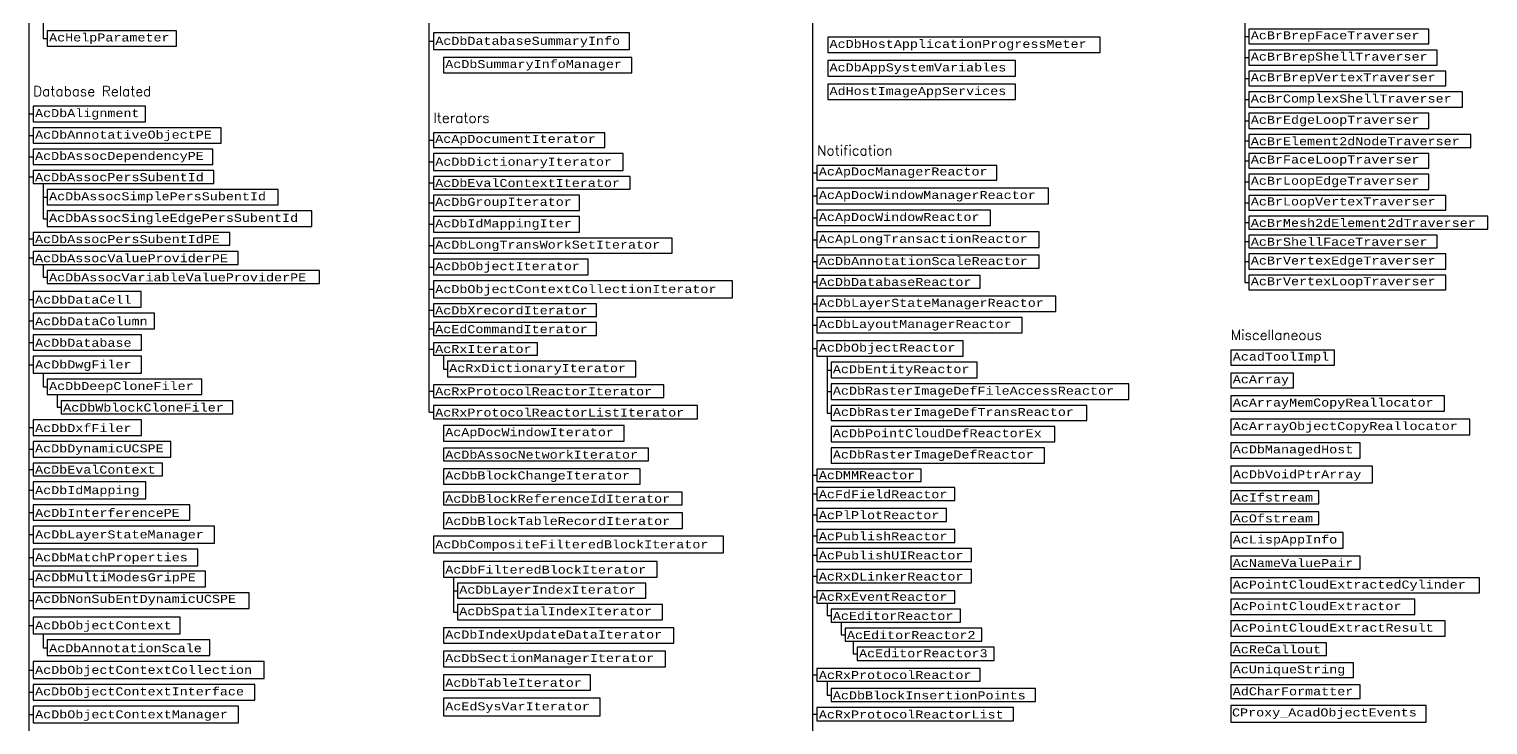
# Model space of a CAD drawing. Header units: inches. Extents: x 349 to 921, y -344 to 10.
# Drawn here: x 429 to 501.8, y -82.9 to -48.1 of the extents above; entities that cross this region are included whole.
import ezdxf

# ---------------------------------------------------------------- set-up
doc = ezdxf.new("R2010")
doc.units = ezdxf.units.IN
doc.header["$MEASUREMENT"] = 0
for name, color, linetype in [('ObjectARX 2009 Unmanaged classes', 7, 'Continuous'), ('ObjectARX 2010 Unmanaged classes', 7, 'Continuous'), ('Unmanaged classes', 7, 'Continuous'), ('Unmanaged classes w .NET Wrappers', 3, 'Continuous')]:
    doc.layers.add(name, color=color, linetype=linetype)
doc.styles.add('Categories', font='romanc.shx', dxfattribs={"height": 0.5})
doc.styles.get("Standard").update_dxf_attribs({"font": 'cour.ttf'})
doc.styles.add('Unmanaged', font='cour.ttf', dxfattribs={"height": 0.2})

msp = doc.modelspace()

# ---------------------------------------------------------------- linework, layer by layer
for p, q in [((428.968, -91.815), (428.968, -0.743)), ((448.934, -67.255), (448.934, -0.773)), ((468.078, -84.342), (468.078, -0.743)), ((429.668, -5.351), (429.668, -48.602)), ((489.631, -45.722), (489.631, -60.784)), ((429.668, -48.602), (429.868, -48.602)), ((448.935, -48.731), (449.135, -48.731)), ((489.631, -48.51), (489.831, -48.51)), ((489.631, -49.556), (489.831, -49.556)), ((489.631, -50.603), (489.831, -50.603)), ((489.631, -51.649), (489.831, -51.649)), ((428.968, -52.37), (429.168, -52.37)), ((489.631, -52.71), (489.831, -52.71)), ((428.968, -53.445), (429.168, -53.445)), ((448.935, -53.676), (449.135, -53.676)), ((489.631, -53.716), (489.831, -53.716)), ((428.968, -54.513), (429.168, -54.513)), ((448.935, -54.763), (449.135, -54.763)), ((468.078, -55.304), (468.278, -55.304)), ((489.631, -54.707), (489.831, -54.707)), ((428.968, -55.514), (429.168, -55.514)), ((429.668, -55.834), (429.668, -57.597)), ((448.935, -55.805), (449.135, -55.805)), ((489.631, -55.754), (489.831, -55.754)), ((429.668, -56.522), (429.868, -56.522)), ((468.078, -56.458), (468.278, -56.458)), ((448.935, -56.806), (449.135, -56.806)), ((489.631, -56.8), (489.831, -56.8)), ((429.668, -57.597), (429.868, -57.597)), ((448.935, -57.874), (449.135, -57.874)), ((468.078, -57.555), (468.278, -57.555)), ((489.631, -57.792), (489.831, -57.792)), ((428.968, -58.605), (429.168, -58.605)), ((448.935, -58.942), (449.135, -58.942)), ((468.078, -58.645), (468.278, -58.645)), ((489.631, -58.737), (489.831, -58.737)), ((428.968, -59.553), (429.168, -59.553)), ((429.668, -59.88), (429.668, -60.508)), ((448.935, -60.01), (449.135, -60.01)), ((468.078, -59.738), (468.278, -59.738)), ((489.631, -59.738), (489.831, -59.738)), ((429.668, -60.508), (429.868, -60.508)), ((448.935, -61.119), (449.135, -61.119)), ((468.078, -60.746), (468.278, -60.746)), ((489.631, -60.784), (489.831, -60.784)), ((428.968, -61.622), (429.168, -61.622)), ((468.078, -61.846), (468.278, -61.846)), ((448.935, -62.161), (449.135, -62.161)), ((428.968, -62.698), (429.168, -62.698)), ((448.935, -63.101), (449.135, -63.101)), ((468.078, -62.907), (468.278, -62.907)), ((428.968, -63.773), (429.168, -63.773)), ((448.935, -64.106), (449.135, -64.106)), ((449.635, -64.412), (449.635, -65.099)), ((468.078, -64.076), (468.278, -64.076)), ((468.778, -64.463), (468.778, -67.295)), ((428.968, -64.882), (429.168, -64.882)), ((429.668, -65.303), (429.668, -65.991)), ((449.635, -65.099), (449.835, -65.099)), ((468.778, -65.151), (468.978, -65.151)), ((429.668, -65.991), (429.868, -65.991)), ((448.935, -66.207), (449.135, -66.207)), ((468.778, -66.226), (468.978, -66.226)), ((430.368, -66.379), (430.368, -67.006)), ((430.368, -67.006), (430.568, -67.006)), ((448.935, -67.255), (449.135, -67.255)), ((468.778, -67.295), (468.978, -67.295)), ((428.968, -68.025), (429.168, -68.025)), ((428.968, -69.103), (429.168, -69.103)), ((428.968, -70.111), (429.168, -70.111)), ((468.078, -70.403), (468.278, -70.403)), ((468.078, -70.403), (468.278, -70.403)), ((468.078, -70.403), (468.278, -70.403)), ((428.968, -71.153), (429.168, -71.153)), ((468.078, -71.336), (468.278, -71.336)), ((428.968, -72.262), (429.168, -72.262)), ((468.078, -72.383), (468.278, -72.383)), ((428.968, -73.367), (429.168, -73.367)), ((468.078, -73.431), (468.278, -73.431)), ((428.968, -74.506), (429.168, -74.506)), ((468.078, -74.386), (468.278, -74.386)), ((428.968, -75.583), (429.168, -75.583)), ((450.134, -75.484), (450.134, -77.233)), ((468.078, -75.44), (468.278, -75.44)), ((450.134, -76.165), (450.334, -76.165)), ((428.968, -76.659), (429.168, -76.659)), ((468.078, -76.473), (468.278, -76.473)), ((468.778, -76.779), (468.778, -77.406)), ((450.134, -77.233), (450.334, -77.233)), ((468.778, -77.406), (468.978, -77.406)), ((469.478, -77.734), (469.478, -78.361)), ((428.968, -77.901), (429.168, -77.901)), ((429.668, -78.322), (429.668, -79.013)), ((469.478, -78.361), (469.678, -78.361)), ((429.668, -79.013), (429.868, -79.013)), ((470.078, -78.688), (470.078, -79.316)), ((470.078, -79.316), (470.278, -79.316)), ((428.968, -80.126), (429.168, -80.126)), ((468.078, -80.363), (468.278, -80.363)), ((468.778, -80.683), (468.778, -81.371)), ((428.968, -81.235), (429.168, -81.235)), ((468.778, -81.371), (468.978, -81.371)), ((428.968, -82.344), (429.168, -82.344)), ((468.078, -82.326), (468.278, -82.326))]:
    msp.add_line(p, q)
for points in [[(429.868, -48.221), (429.868, -48.982), (436.326, -48.982), (436.326, -48.221)], [(449.135, -48.314), (449.135, -49.149), (458.931, -49.149), (458.931, -48.314)], [(468.811, -48.527), (468.811, -49.303), (482.411, -49.303), (482.411, -48.527)], [(489.831, -48.144), (489.831, -48.876), (498.81, -48.876), (498.81, -48.144)], [(489.831, -49.176), (489.831, -49.937), (499.23, -49.937), (499.23, -49.176)], [(449.635, -49.549), (449.635, -50.31), (459.033, -50.31), (459.033, -49.549)], [(468.811, -49.703), (468.811, -50.478), (478.178, -50.478), (478.178, -49.703)], [(468.811, -50.878), (468.811, -51.654), (478.178, -51.654), (478.178, -50.878)], [(489.831, -50.237), (489.831, -50.969), (499.65, -50.969), (499.65, -50.237)], [(489.831, -51.269), (489.831, -52.03), (500.491, -52.03), (500.491, -51.269)], [(429.168, -51.982), (429.168, -52.758), (434.775, -52.758), (434.775, -51.982)], [(489.831, -52.33), (489.831, -53.091), (498.81, -53.091), (498.81, -52.33)], [(429.168, -53.058), (429.168, -53.833), (438.552, -53.833), (438.552, -53.058)], [(449.135, -53.31), (449.135, -54.042), (457.693, -54.042), (457.693, -53.31)], [(489.831, -53.391), (489.831, -54.041), (500.911, -54.041), (500.911, -53.391)], [(429.168, -54.133), (429.168, -54.894), (438.132, -54.894), (438.132, -54.133)], [(449.135, -54.342), (449.135, -55.185), (458.615, -55.185), (458.615, -54.342)], [(489.831, -54.341), (489.831, -55.073), (498.81, -55.073), (498.81, -54.341)], [(429.168, -55.194), (429.168, -55.834), (438.175, -55.834), (438.175, -55.194)], [(468.278, -54.938), (468.278, -55.67), (477.256, -55.67), (477.256, -54.938)], [(449.135, -55.485), (449.135, -56.125), (458.954, -56.125), (458.954, -55.485)], [(489.831, -55.373), (489.831, -56.134), (498.81, -56.134), (498.81, -55.373)], [(429.868, -56.134), (429.868, -56.91), (441.396, -56.91), (441.396, -56.134)], [(449.135, -56.425), (449.135, -57.186), (456.433, -57.186), (456.433, -56.425)], [(468.278, -56.07), (468.278, -56.846), (479.828, -56.846), (479.828, -56.07)], [(489.831, -56.434), (489.831, -57.166), (499.65, -57.166), (499.65, -56.434)], [(429.868, -57.21), (429.868, -57.985), (443.076, -57.985), (443.076, -57.21)], [(449.135, -57.486), (449.135, -58.262), (456.433, -58.262), (456.433, -57.486)], [(468.278, -57.168), (468.278, -57.943), (476.942, -57.943), (476.942, -57.168)], [(489.831, -57.466), (489.831, -58.117), (501.751, -58.117), (501.751, -57.466)], [(429.168, -58.285), (429.168, -58.925), (438.973, -58.925), (438.973, -58.285)], [(449.135, -58.562), (449.135, -59.323), (461.054, -59.323), (461.054, -58.562)], [(468.278, -58.257), (468.278, -59.032), (479.357, -59.032), (479.357, -58.257)], [(489.831, -58.417), (489.831, -59.057), (499.23, -59.057), (499.23, -58.417)], [(429.168, -59.225), (429.168, -59.88), (439.393, -59.88), (439.393, -59.225)], [(449.135, -59.623), (449.135, -60.398), (456.853, -60.398), (456.853, -59.623)], [(468.278, -59.411), (468.278, -60.065), (479.357, -60.065), (479.357, -59.411)], [(489.831, -59.357), (489.831, -60.118), (499.65, -60.118), (499.65, -59.357)], [(429.868, -60.18), (429.868, -60.835), (443.454, -60.835), (443.454, -60.18)], [(449.135, -60.698), (449.135, -61.541), (464.065, -61.541), (464.065, -60.698)], [(468.278, -60.426), (468.278, -61.066), (476.416, -61.066), (476.416, -60.426)], [(489.831, -60.418), (489.831, -61.15), (499.65, -61.15), (499.65, -60.418)], [(429.168, -61.235), (429.168, -62.01), (434.562, -62.01), (434.562, -61.235)], [(449.135, -61.841), (449.135, -62.481), (457.273, -62.481), (457.273, -61.841)], [(468.278, -61.466), (468.278, -62.227), (480.197, -62.227), (480.197, -61.466)], [(429.168, -62.31), (429.168, -63.085), (435.218, -63.085), (435.218, -62.31)], [(468.278, -62.527), (468.278, -63.288), (478.517, -63.288), (478.517, -62.527)], [(449.135, -62.781), (449.135, -63.422), (457.273, -63.422), (457.273, -62.781)], [(429.168, -63.385), (429.168, -64.16), (434.567, -64.16), (434.567, -63.385)], [(449.135, -63.8), (449.135, -64.412), (454.332, -64.412), (454.332, -63.8)], [(468.278, -63.688), (468.278, -64.463), (475.575, -64.463), (475.575, -63.688)], [(429.168, -64.46), (429.168, -65.303), (434.574, -65.303), (434.574, -64.46)], [(449.835, -64.712), (449.835, -65.487), (459.233, -65.487), (459.233, -64.712)], [(468.978, -64.763), (468.978, -65.539), (476.275, -65.539), (476.275, -64.763)], [(488.931, -64.15), (488.931, -64.911), (494.104, -64.911), (494.104, -64.15)], [(488.931, -65.311), (488.931, -66.043), (492.049, -66.043), (492.049, -65.311)], [(429.868, -65.603), (429.868, -66.379), (437.586, -66.379), (437.586, -65.603)], [(449.135, -65.887), (449.135, -66.527), (460.634, -66.527), (460.634, -65.887)], [(468.978, -65.839), (468.978, -66.614), (483.838, -66.614), (483.838, -65.839)], [(430.568, -66.679), (430.568, -67.333), (439.127, -67.333), (439.127, -66.679)], [(449.135, -66.927), (449.135, -67.582), (462.315, -67.582), (462.315, -66.927)], [(468.978, -66.914), (468.978, -67.675), (481.738, -67.675), (481.738, -66.914)], [(488.931, -66.443), (488.931, -67.204), (499.591, -67.204), (499.591, -66.443)], [(429.168, -67.633), (429.168, -68.416), (434.574, -68.416), (434.574, -67.633)], [(488.931, -67.604), (488.931, -68.38), (500.851, -68.38), (500.851, -67.604)], [(449.634, -67.922), (449.634, -68.707), (458.661, -68.707), (458.661, -67.922)], [(468.978, -67.975), (468.978, -68.736), (480.152, -68.736), (480.152, -67.975)], [(429.168, -68.716), (429.168, -69.491), (436.031, -69.491), (436.031, -68.716)], [(449.634, -69.042), (449.634, -69.682), (459.873, -69.682), (459.873, -69.042)], [(468.978, -69.036), (468.978, -69.797), (479.637, -69.797), (479.637, -69.036)], [(488.931, -68.78), (488.931, -69.541), (495.378, -69.541), (495.378, -68.78)], [(429.168, -69.791), (429.168, -70.431), (435.615, -70.431), (435.615, -69.791)], [(449.634, -70.082), (449.634, -70.843), (459.453, -70.843), (459.453, -70.082)], [(468.278, -70.097), (468.278, -70.709), (473.474, -70.709), (473.474, -70.097)], [(488.931, -69.941), (488.931, -70.783), (496.002, -70.783), (496.002, -69.941)], [(429.168, -70.731), (429.168, -71.574), (434.79, -71.574), (434.79, -70.731)], [(449.634, -71.243), (449.634, -71.884), (461.554, -71.884), (461.554, -71.243)], [(468.278, -71.009), (468.278, -71.663), (475.155, -71.663), (475.155, -71.009)], [(488.931, -71.183), (488.931, -71.824), (493.323, -71.824), (493.323, -71.183)], [(429.168, -71.874), (429.168, -72.649), (436.982, -72.649), (436.982, -71.874)], [(449.634, -72.284), (449.634, -73.059), (461.574, -73.059), (461.574, -72.284)], [(468.278, -72.063), (468.278, -72.704), (474.735, -72.704), (474.735, -72.063)], [(488.931, -72.224), (488.931, -72.864), (493.323, -72.864), (493.323, -72.224)], [(429.168, -72.949), (429.168, -73.785), (438.213, -73.785), (438.213, -72.949)], [(449.135, -73.439), (449.135, -74.282), (463.616, -74.282), (463.616, -73.439)], [(468.278, -73.104), (468.278, -73.758), (475.155, -73.758), (475.155, -73.104)], [(488.931, -73.264), (488.931, -74.039), (494.538, -74.039), (494.538, -73.264)], [(429.168, -74.085), (429.168, -74.928), (437.384, -74.928), (437.384, -74.085)], [(468.278, -74.058), (468.278, -74.713), (475.996, -74.713), (475.996, -74.058)], [(449.634, -74.702), (449.634, -75.484), (460.3, -75.484), (460.3, -74.702)], [(488.931, -74.439), (488.931, -75.094), (495.389, -75.094), (495.389, -74.439)], [(429.168, -75.195), (429.168, -75.97), (437.769, -75.97), (437.769, -75.195)], [(468.278, -75.113), (468.278, -75.768), (475.996, -75.768), (475.996, -75.113)], [(488.931, -75.515), (488.931, -76.277), (501.33, -76.277), (501.33, -75.515)], [(429.168, -76.271), (429.168, -77.047), (439.941, -77.047), (439.941, -76.271)], [(450.334, -75.784), (450.334, -76.545), (459.733, -76.545), (459.733, -75.784)], [(468.278, -76.168), (468.278, -76.779), (475.155, -76.779), (475.155, -76.168)], [(450.334, -76.845), (450.334, -77.621), (460.573, -77.621), (460.573, -76.845)], [(468.978, -77.079), (468.978, -77.734), (475.435, -77.734), (475.435, -77.079)], [(488.931, -76.59), (488.931, -77.352), (498.105, -77.352), (498.105, -76.59)], [(429.168, -77.479), (429.168, -78.322), (436.497, -78.322), (436.497, -77.479)], [(488.931, -77.665), (488.931, -78.427), (499.629, -78.427), (499.629, -77.665)], [(449.634, -78.021), (449.634, -78.782), (461.134, -78.782), (461.134, -78.021)], [(469.678, -78.034), (469.678, -78.688), (476.51, -78.688), (476.51, -78.034)], [(429.868, -78.622), (429.868, -79.405), (437.989, -79.405), (437.989, -78.622)], [(449.634, -79.182), (449.634, -79.957), (460.714, -79.957), (460.714, -79.182)], [(470.278, -78.988), (470.278, -79.643), (477.125, -79.643), (477.125, -78.988)], [(488.931, -78.762), (488.931, -79.402), (493.698, -79.402), (493.698, -78.762)], [(429.168, -79.705), (429.168, -80.547), (440.7, -80.547), (440.7, -79.705)], [(468.278, -80.043), (468.278, -80.683), (476.416, -80.683), (476.416, -80.043)], [(488.931, -79.759), (488.931, -80.497), (495.043, -80.497), (495.043, -79.759)], [(449.634, -80.357), (449.634, -81.132), (456.985, -81.132), (456.985, -80.357)], [(429.168, -80.847), (429.168, -81.623), (440.233, -81.623), (440.233, -80.847)], [(468.978, -81.044), (468.978, -81.698), (479.185, -81.698), (479.185, -81.044)], [(488.931, -80.857), (488.931, -81.551), (495.389, -81.551), (495.389, -80.857)], [(429.168, -81.923), (429.168, -82.765), (439.411, -82.765), (439.411, -81.923)], [(449.634, -81.532), (449.634, -82.407), (457.456, -82.407), (457.456, -81.532)], [(468.278, -81.998), (468.278, -82.653), (478.086, -82.653), (478.086, -81.998)], [(488.931, -81.897), (488.931, -82.732), (498.681, -82.732), (498.681, -81.897)]]:
    msp.add_lwpolyline(points, close=True)

# ---------------------------------------------------------------- texts
at = {"color": 1, "char_height": 0.5, "attachment_point": 1, "style": 'Categories'}
for s, insert, width in [('Database Related', (429.168, -50.982), 8.1388), ('Iterators', (449.135, -52.31), 8.55829), ('Notification', (468.278, -53.938), 8.97846), ('Miscellaneous', (488.931, -63.15), 3.11726)]:
    msp.add_mtext(s, dxfattribs=dict(at, insert=insert, width=width))
at = {"layer": 'ObjectARX 2009 Unmanaged classes', "char_height": 0.4, "attachment_point": 1}
for s, insert in [('{\\Fcourier new;AcDbAnnotationScaleReactor}', (468.378, -59.511)), ('{\\Fcourier new;AcEditorReactor3}', (470.378, -79.088))]:
    msp.add_mtext(s, dxfattribs=dict(at, insert=insert))
at = {"layer": 'ObjectARX 2010 Unmanaged classes', "style": 'Unmanaged'}
for s, p in [('AcHelpParameter', (429.963, -48.75)), ('AcDbAssocDependencyPE', (429.263, -54.662)), ('AcDbAssocPersSubentId', (429.263, -55.723)), ('AcDbAssocSimplePersSubentId', (429.963, -56.678)), ('AcDbAssocSingleEdgePersSubentId', (429.963, -57.753)), ('AcDbAssocPersSubentIdPE', (429.263, -58.814)), ('AcDbAssocValueProviderPE', (429.263, -59.769)), ('AcDbAssocVariableValueProviderPE', (429.963, -60.724)), ('AcDbAssocNetworkIterator', (449.729, -69.571))]:
    msp.add_text(s, height=0.4, dxfattribs=at).set_placement(p)
at = {"layer": 'Unmanaged classes', "style": 'Unmanaged'}
for s, p in [('AcDbHostApplicationProgressMeter', (468.905, -49.071)), ('AcBrBrepFaceTraverser', (489.926, -48.644)), ('AcBrBrepShellTraverser', (489.926, -49.705)), ('AcDbSummaryInfoManager', (449.729, -50.078)), ('AcDbAppSystemVariables', (468.905, -50.246)), ('AcBrBrepVertexTraverser', (489.926, -50.737)), ('AdHostImageAppServices', (468.905, -51.422)), ('AcBrComplexShellTraverser', (489.926, -51.798)), ('AcDbAlignment', (429.263, -52.526)), ('AcBrEdgeLoopTraverser', (489.926, -52.859)), ('AcApDocumentIterator', (449.229, -53.81)), ('AcBrElement2dNodeTraverser', (489.926, -53.93)), ('AcBrFaceLoopTraverser', (489.926, -54.841)), ('AcDbEvalContextIterator', (449.229, -56.014)), ('AcBrLoopEdgeTraverser', (489.926, -55.902)), ('AcDbGroupIterator', (449.229, -56.954)), ('AcApDocWindowManagerReactor', (468.372, -56.614)), ('AcBrLoopVertexTraverser', (489.926, -56.934)), ('AcApDocWindowReactor', (468.372, -57.711)), ('AcDbIdMappingIter', (449.229, -58.03)), ('AcBrMesh2dElement2dTraverser', (489.926, -58.006)), ('AcDbLongTransWorkSetIterator', (449.229, -59.091)), ('AcApLongTransactionReactor', (468.372, -58.8)), ('AcBrShellFaceTraverser', (489.926, -58.946)), ('AcBrVertexEdgeTraverser', (489.926, -59.886)), ('AcDbObjectIterator', (449.229, -60.166)), ('AcDbDatabaseReactor', (468.372, -60.955)), ('AcBrVertexLoopTraverser', (489.926, -60.918)), ('AcDbLayerStateManagerReactor', (468.372, -61.995)), ('AcDbXrecordIterator', (449.229, -62.37)), ('AcEdCommandIterator', (449.229, -63.31)), ('AcDbLayoutManagerReactor', (468.372, -63.056)), ('AcRxIterator', (449.229, -64.3)), ('AcDbObjectReactor', (468.372, -64.231)), ('AcadToolImpl', (489.026, -64.679)), ('AcRxDictionaryIterator', (449.929, -65.255)), ('AcDbEntityReactor', (469.072, -65.307)), ('AcArray', (489.026, -65.811)), ('AcDbDeepCloneFiler', (429.963, -66.147)), ('AcRxProtocolReactorIterator', (449.229, -66.416)), ('AcDbRasterImageDefFileAccessReactor', (469.072, -66.382)), ('AcDbWblockCloneFiler', (430.663, -67.222)), ('AcArrayMemCopyReallocator', (489.026, -66.972)), ('AcRxProtocolReactorListIterator', (449.229, -67.471)), ('AcDbRasterImageDefTransReactor', (469.072, -67.443)), ('AcApDocWindowIterator', (449.729, -68.451)), ('AcDbPointCloudDefReactorEx', (469.072, -68.504)), ('AcArrayObjectCopyReallocator', (489.026, -68.148)), ('AcDbDynamicUCSPE', (429.263, -69.259)), ('AcDbRasterImageDefReactor', (469.072, -69.565)), ('AcDbManagedHost', (489.026, -69.309)), ('AcDbEvalContext', (429.263, -70.32)), ('AcDbBlockChangeIterator', (449.729, -70.612)), ('AcDMMReactor', (468.372, -70.597)), ('AcFdFieldReactor', (468.372, -71.552)), ('AcIfstream', (489.026, -71.712)), ('AcDbBlockReferenceIdIterator', (449.729, -71.773)), ('AcPlPlotReactor', (468.372, -72.592)), ('AcOfstream', (489.026, -72.753)), ('AcPublishReactor', (468.372, -73.647)), ('AcLispAppInfo', (489.026, -73.808)), ('AcPublishUIReactor', (468.372, -74.602)), ('AcNameValuePair', (489.026, -74.983)), ('AcRxDLinkerReactor', (468.372, -75.656)), ('AcPointCloudExtractedCylinder', (489.026, -76.058)), ('AcDbLayerIndexIterator', (450.429, -76.313)), ('AcRxEventReactor', (468.372, -76.668)), ('AcDbSpatialIndexIterator', (450.429, -77.389)), ('AcEditorReactor', (469.072, -77.622)), ('AcDbIndexUpdateDataIterator', (449.729, -78.55)), ('AcEditorReactor2', (469.772, -78.577)), ('AcDbSectionManagerIterator', (449.729, -79.725)), ('AcReCallout', (489.026, -79.291)), ('AcRxProtocolReactor', (468.372, -80.572)), ('AcDbObjectContextInterface', (429.263, -81.391)), ('AcDbBlockInsertionPoints', (469.072, -81.587)), ('AdCharFormatter', (489.026, -81.386)), ('AcRxProtocolReactorList', (468.372, -82.542)), ('CProxy_AcadObjectEvents', (488.988, -82.44))]:
    msp.add_text(s, height=0.4, dxfattribs=at).set_placement(p)
at = {"layer": 'Unmanaged classes', "insert": (429.268, -76.371), "char_height": 0.4, "attachment_point": 1, "style": 'Unmanaged'}
msp.add_mtext('{\\Fcourier new|c0;AcDbNonSubEntDynamicUCSPE}', dxfattribs=at)
at = {"layer": 'Unmanaged classes w .NET Wrappers', "style": 'Unmanaged'}
for s, p in [('AcDbDatabaseSummaryInfo', (449.232, -48.918)), ('AcDbAnnotativeObjectPE', (429.263, -53.601)), ('AcDbDictionaryIterator', (449.232, -54.954)), ('AcApDocManagerReactor', (468.372, -55.438)), ('AcDbObjectContextCollectionIterator', (449.232, -61.31)), ('AcDbDataCell', (429.266, -61.839)), ('AcDbDataColumn', (429.266, -62.915)), ('AcDbDatabase', (429.266, -63.99)), ('AcDbDwgFiler', (429.266, -65.072)), ('AcDbDxfFiler', (429.266, -68.245)), ('AcDbVoidPtrArray', (489.029, -70.552)), ('AcDbIdMapping', (429.266, -71.343)), ('AcDbInterferencePE', (429.266, -72.479)), ('AcDbBlockTableRecordIterator', (449.731, -72.888)), ('AcDbLayerStateManager', (429.266, -73.554)), ('AcDbCompositeFilteredBlockIterator', (449.232, -74.051)), ('AcDbMatchProperties', (429.266, -74.697)), ('AcDbFilteredBlockIterator', (449.731, -75.313)), ('AcPointCloudExtractor', (489.026, -77.134)), ('AcDbObjectContext', (429.266, -78.091)), ('AcPointCloudExtractResult', (489.026, -78.209)), ('AcDbAnnotationScale', (429.966, -79.234)), ('AcDbObjectContextCollection', (429.266, -80.316)), ('AcUniqueString', (489.026, -80.288)), ('AcDbTableIterator', (449.731, -80.962)), ('AcDbObjectContextManager', (429.266, -82.534)), ('AcEdSysVarIterator', (449.731, -82.137))]:
    msp.add_text(s, height=0.4, dxfattribs=at).set_placement(p)
at = {"layer": 'Unmanaged classes w .NET Wrappers', "insert": (429.268, -75.295), "char_height": 0.4, "attachment_point": 1, "style": 'Unmanaged'}
msp.add_mtext('{\\Fcourier new|c0;AcDbMultiModesGripPE}', dxfattribs=at)

doc.saveas('drawing.dxf')
